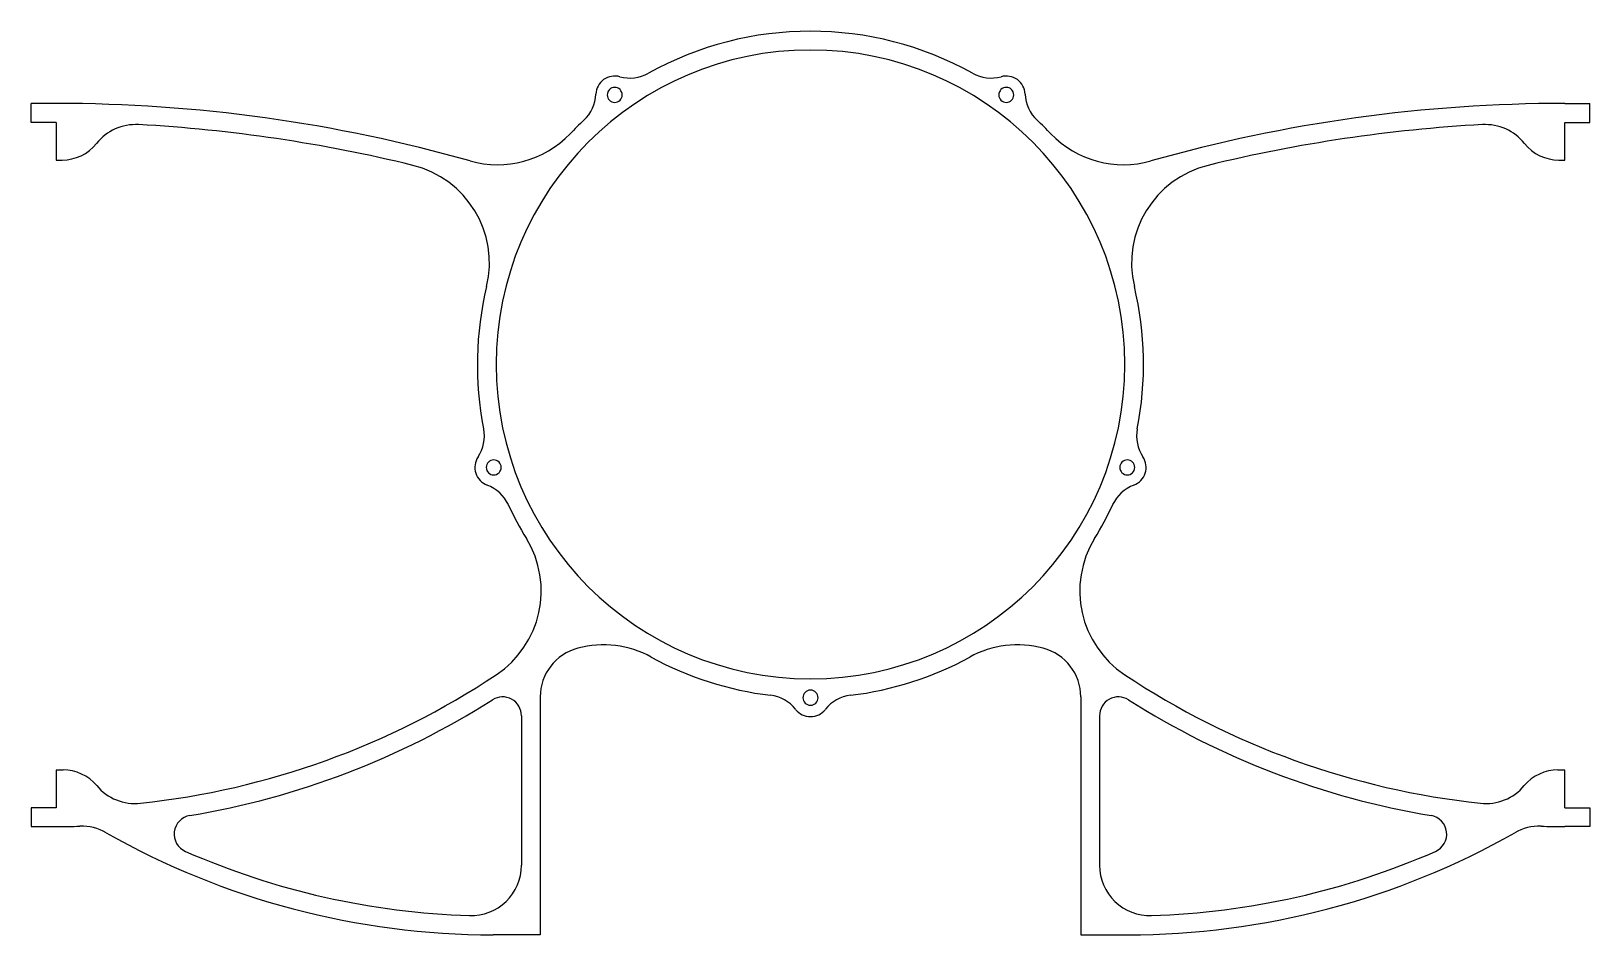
# Model space of a CAD drawing. Header units: inches. Extents: x 1 to 16.5, y 1 to 10.
import ezdxf

# ---------------------------------------------------------------- set-up
doc = ezdxf.new("R2010")
doc.units = ezdxf.units.IN
doc.layers.get('0').update_dxf_attribs({"linetype": 'CONTINUOUS'})

msp = doc.modelspace()

# ---------------------------------------------------------------- linework, layer by layer
at = {"color": 0, "linetype": 'CONTINUOUS'}
for p, q in [((1, 9.076), (1, 9.263)), ((1.25, 9.263), (1, 9.263)), ((16.25, 9.263), (16.5, 9.263)), ((16.5, 9.076), (16.5, 9.263)), ((1.25, 9.076), (1, 9.076)), ((1.25, 9.076), (1.25, 8.701)), ((16.25, 8.701), (16.25, 9.076)), ((16.25, 9.076), (16.5, 9.076)), ((1.25, 8.701), (1.307, 8.701)), ((16.193, 8.701), (16.25, 8.701)), ((6.062, 3.365), (6.062, 1)), ((11.438, 3.365), (11.438, 1)), ((5.875, 3.178), (5.875, 1.691)), ((11.625, 3.178), (11.625, 1.691)), ((1.25, 2.638), (1.25, 2.263)), ((1.317, 2.638), (1.25, 2.638)), ((16.25, 2.638), (16.183, 2.638)), ((16.25, 2.263), (16.25, 2.638)), ((1, 2.263), (1, 2.076)), ((1.25, 2.263), (1, 2.263)), ((16.25, 2.263), (16.5, 2.263)), ((16.5, 2.263), (16.5, 2.076)), ((1, 2.076), (1.25, 2.076)), ((16.5, 2.076), (16.25, 2.076)), ((6.062, 1), (5.594, 1)), ((11.438, 1), (11.906, 1))]:
    msp.add_line(p, q, dxfattribs=at)
for centre, radius, start, end in [((8.75, 6.67), 3.312, 60.8774, 119.1226), ((8.75, 6.67), 3.125, 360, 180), ((6.803, 9.349), 0.187, 74.2794, 177.7206), ((6.955, 9.891), 0.375, 254.2794, 299.1226), ((10.545, 9.891), 0.375, 240.8774, 285.7206), ((10.697, 9.349), 0.187, 2.2794, 105.7206), ((6.241, 9.372), 0.375, 312.8774, 357.7206), ((6.803, 9.349), 0.0747, 360, 180), ((6.803, 9.349), 0.0747, 180, 360), ((10.697, 9.349), 0.0747, 360, 180), ((10.697, 9.349), 0.0747, 180, 360), ((11.259, 9.372), 0.375, 182.2794, 227.1226), ((1.25, -5.83), 15.094, 74.182, 90), ((16.25, -5.83), 15.094, 90, 105.818), ((2.04, 8.554), 0.5, 86.8545, 141.4534), ((1.25, -5.83), 14.906, 76.2437, 86.8545), ((8.75, 6.67), 3.312, 132.8774, 136.2101), ((8.75, 6.67), 3.312, 43.7899, 47.1226), ((16.25, -5.83), 14.906, 93.1455, 103.7563), ((15.46, 8.554), 0.5, 38.5466, 93.1455), ((1.307, 9.138), 0.437, 270, 321.4534), ((5.637, 9.654), 1, 254.182, 316.2101), ((11.863, 9.654), 1, 223.7899, 285.818), ((16.193, 9.138), 0.437, 218.5466, 270), ((4.557, 7.677), 1, 346.4914, 76.2437), ((12.943, 7.677), 1, 103.7563, 193.5086), ((8.75, 6.67), 3.313, 166.4914, 191.1226), ((8.75, 6.67), 3.312, 348.8774, 13.5086), ((8.75, 6.67), 3.125, 180, 360), ((5.132, 5.958), 0.375, 326.2794, 11.1226), ((12.368, 5.958), 0.375, 168.8774, 213.7206), ((5.6, 5.646), 0.188, 146.2794, 249.7206), ((11.9, 5.646), 0.188, 290.2794, 33.7206), ((5.6, 5.646), 0.0747, 360, 180), ((5.6, 5.646), 0.0747, 180, 360), ((11.9, 5.646), 0.0747, 360, 180), ((11.9, 5.646), 0.0747, 180, 360), ((5.405, 5.118), 0.375, 24.8774, 69.7206), ((12.095, 5.118), 0.375, 110.2794, 155.1226), ((8.75, 6.67), 3.313, 204.8774, 211.4816), ((8.75, 6.67), 3.313, 328.5184, 335.1226), ((5.072, 4.418), 1, 303.604, 31.4816), ((12.428, 4.418), 1, 148.5184, 236.396), ((6.689, 2.882), 1, 61.4482, 104.6344), ((10.811, 2.882), 1, 75.3656, 118.5518), ((6.562, 3.365), 0.5, 104.6344, 180), ((8.75, 6.67), 3.313, 241.4482, 263.1226), ((8.75, 6.67), 3.313, 276.8774, 298.5518), ((10.938, 3.365), 0.5, 0, 75.3656), ((1.25, 10.17), 7.906, 276.0759, 303.604), ((16.25, 10.17), 7.906, 236.396, 263.9241), ((8.75, 3.357), 0.0747, 360, 180), ((1.25, 10.17), 8.094, 279.4493, 302.4015), ((5.688, 3.178), 0.187, 0, 122.4015), ((8.308, 3.009), 0.375, 38.2794, 83.1226), ((8.75, 3.357), 0.0747, 180, 360), ((9.192, 3.009), 0.375, 96.8774, 141.7206), ((11.812, 3.178), 0.187, 57.5985, 180), ((16.25, 10.17), 8.094, 237.5985, 260.5507), ((8.75, 3.357), 0.188, 218.2794, 321.7206), ((1.317, 2.201), 0.438, 40.1191, 90), ((16.183, 2.201), 0.438, 90, 139.8809), ((2.034, 2.805), 0.5, 220.1191, 276.0759), ((15.466, 2.805), 0.5, 263.9241, 319.8809), ((2.61, 2.001), 0.188, 99.4493, 246.3148), ((14.89, 2.001), 0.187, 293.6852, 80.5507), ((1.25, 10.17), 8.094, 270, 271.6641), ((1.5, 1.58), 0.5, 60.4583, 91.6641), ((16, 1.58), 0.5, 88.3359, 119.5417), ((16.25, 10.17), 8.094, 268.3359, 270), ((5.594, 8.804), 7.804, 240.4583, 270), ((11.906, 8.804), 7.804, 270, 299.5417), ((5.594, 8.804), 7.616, 246.3148, 268.2385), ((11.906, 8.804), 7.616, 271.7615, 293.6852), ((5.375, 1.691), 0.5, 268.2385, 360), ((12.125, 1.691), 0.5, 180, 271.7615)]:
    msp.add_arc(centre, radius, start, end, dxfattribs=at)

doc.saveas('drawing.dxf')
